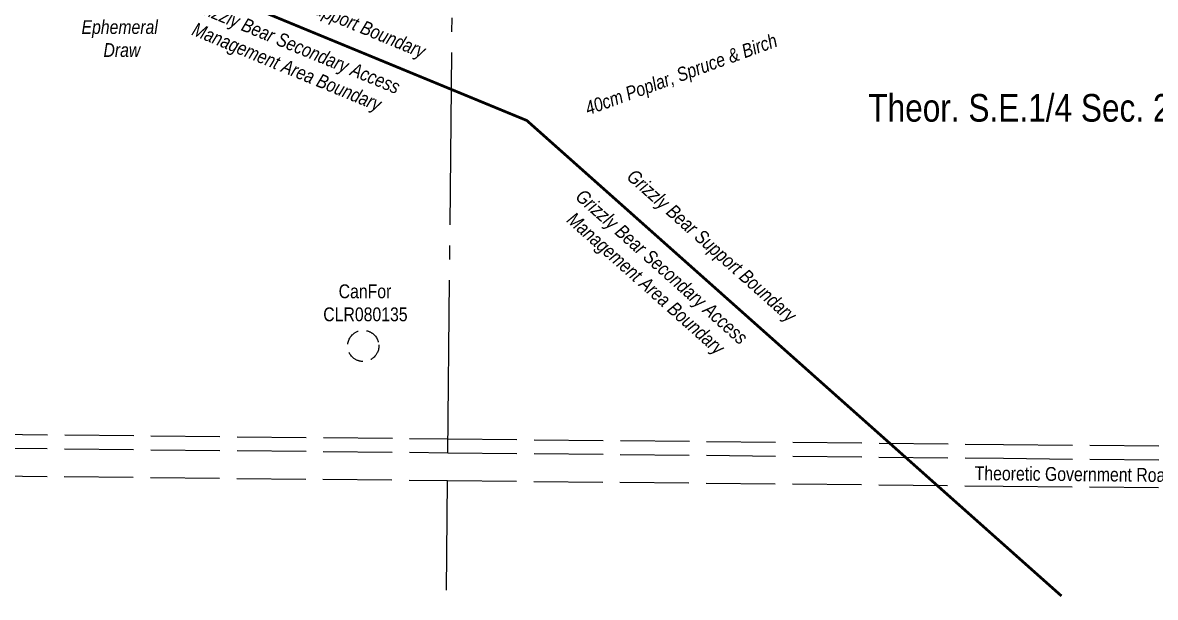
# Model space of a CAD drawing. Extents: x 454192 to 460119, y 6044068 to 6049303.
# Drawn here: x 454790 to 455611, y 6045921 to 6046337 of the extents above; entities that cross this region are included whole.
import ezdxf
from ezdxf.enums import TextEntityAlignment as Align

# ---------------------------------------------------------------- set-up
doc = ezdxf.new("R2010")
doc.units = 0
doc.header["$LTSCALE"] = 5
for name, pattern in [('0', [1, 1, 0]), ('DASHDOT2', [12.7, 6.35, -3.175, 0, -3.175]), ('foc-ACCESSROAD', [3.75, 2.5, -1.25]), ('foc-QUARTERLINE', [33, 25, -3, 2, -3]), ('foc-UNSURVEYED', [12.5, 10, -2.5])]:
    doc.linetypes.add(name, pattern=pattern)
for name, color, linetype in [('AS-WILDLIFE', 131, 'DASHDOT2'), ('C-SYMBOL', 7, 'Continuous'), ('F-WS', 190, 'foc-ACCESSROAD'), ('L-QSEC', 8, 'foc-QUARTERLINE'), ('L-ROAD-T', 7, 'Continuous'), ('L-USEC', 7, 'foc-UNSURVEYED'), ('T-BUSH-T', 110, 'Continuous'), ('T-WATER-T', 170, 'Continuous')]:
    doc.layers.add(name, color=color, linetype=linetype)
doc.layers.add('F-WS-T', color=190, linetype='Continuous', lineweight=9)
doc.styles.add('175L', font='ARIALN.TTF', dxfattribs={"height": 20})
doc.styles.add('80', font='ARIALN.TTF', dxfattribs={"height": 10})
doc.styles.add('80CG', font='ARIALN.TTF', dxfattribs={"height": 10})
doc.styles.add('80L', font='ARIALN.TTF', dxfattribs={"height": 10})
doc.styles.add('80LS', font='ARIALNI.TTF', dxfattribs={"height": 10})

msp = doc.modelspace()

# ---------------------------------------------------------------- linework, layer by layer
at = {"layer": 'AS-WILDLIFE', "const_width": 2, "flags": 128}
msp.add_lwpolyline([(454198.659, 6046660.262), (455155.155, 6046266.41), (455542.666, 6045921.956)], dxfattribs=at)
at = {"layer": 'F-WS', "flags": 128}
msp.add_lwpolyline([(455047.866, 6046103.764), (455047.88, 6046102.805), (455047.813, 6046101.823), (455047.698, 6046101.043), (455047.545, 6046100.346), (455047.326, 6046099.589), (455047.111, 6046098.987), (455046.871, 6046098.421), (455046.566, 6046097.802), (455046.314, 6046097.35), (455046.013, 6046096.871), (455045.718, 6046096.446), (455045.45, 6046096.094), (455045.037, 6046095.605), (455044.494, 6046095.035), (455044.063, 6046094.632), (455043.763, 6046094.375), (455043.454, 6046094.131), (455043.116, 6046093.884), (455042.708, 6046093.609), (455042.288, 6046093.351), (455041.879, 6046093.123), (455041.372, 6046092.873), (455040.899, 6046092.664), (455040.508, 6046092.512), (455040.044, 6046092.351), (455039.571, 6046092.212), (455039.118, 6046092.097), (455038.732, 6046092.016), (455038.246, 6046091.934), (455037.685, 6046091.866), (455037.267, 6046091.833), (455036.8, 6046091.816), (455036.308, 6046091.818), (455035.889, 6046091.836), (455035.497, 6046091.868), (455035.105, 6046091.913), (455034.643, 6046091.985), (455034.232, 6046092.065), (455033.897, 6046092.143), (455033.563, 6046092.23), (455033.186, 6046092.343), (455032.813, 6046092.469), (455032.33, 6046092.654), (455031.811, 6046092.881), (455031.457, 6046093.055), (455031.11, 6046093.24), (455030.665, 6046093.503), (455030.19, 6046093.812), (455029.87, 6046094.041), (455029.558, 6046094.282), (455029.255, 6046094.533), (455028.96, 6046094.795), (455028.537, 6046095.207), (455028.006, 6046095.79), (455027.575, 6046096.327), (455027.287, 6046096.726), (455026.968, 6046097.223), (455026.582, 6046097.91), (455026.244, 6046098.621), (455025.981, 6046099.285), (455025.748, 6046100.012), (455025.579, 6046100.679), (455025.447, 6046101.406), (455025.343, 6046102.336), (455025.317, 6046103.024), (455025.328, 6046103.615), (455025.382, 6046104.302), (455025.488, 6046105.058), (455025.635, 6046105.757), (455025.847, 6046106.515), (455026.121, 6046107.28), (455026.458, 6046108.045), (455026.792, 6046108.677), (455027.247, 6046109.408), (455027.663, 6046109.988), (455028.052, 6046110.465), (455028.57, 6046111.026), (455028.995, 6046111.436), (455029.29, 6046111.697), (455029.595, 6046111.946), (455030.048, 6046112.286), (455030.475, 6046112.577), (455030.809, 6046112.785), (455031.303, 6046113.062), (455031.765, 6046113.296), (455032.283, 6046113.525), (455032.764, 6046113.712), (455033.16, 6046113.848), (455033.561, 6046113.968), (455033.895, 6046114.055), (455034.23, 6046114.134), (455034.641, 6046114.213), (455035.152, 6046114.291), (455035.642, 6046114.345), (455035.986, 6046114.369), (455036.33, 6046114.382), (455036.749, 6046114.384), (455037.266, 6046114.365), (455037.83, 6046114.317), (455038.294, 6046114.257), (455038.633, 6046114.201), (455039.044, 6046114.118), (455039.45, 6046114.02), (455039.783, 6046113.928), (455040.112, 6046113.826), (455040.484, 6046113.697), (455040.851, 6046113.555), (455041.214, 6046113.4), (455041.57, 6046113.232), (455041.921, 6046113.053), (455042.265, 6046112.861), (455042.602, 6046112.657), (455042.933, 6046112.442), (455043.255, 6046112.216), (455043.569, 6046111.978), (455044.004, 6046111.617), (455044.423, 6046111.235), (455044.871, 6046110.778), (455045.386, 6046110.182), (455045.859, 6046109.552), (455046.274, 6046108.913), (455046.655, 6046108.222), (455046.961, 6046107.578), (455047.214, 6046106.937), (455047.435, 6046106.258), (455047.628, 6046105.494), (455047.782, 6046104.622), (455047.866, 6046103.764)], close=True, dxfattribs=at)
at = {"layer": 'L-QSEC', "flags": 128}
for points in [[(455097.907, 6046025.737), (455105.451, 6046790.437)], [(455096.926, 6045926.202), (455097.709, 6046005.621)]]:
    msp.add_lwpolyline(points, dxfattribs=at)
at = {"layer": 'L-USEC'}
for points in [[(454292.466, 6046043.929), (454695.24, 6046039.862), (455098.014, 6046035.795)], [(455098.014, 6046035.795), (455500.786, 6046031.729), (455903.559, 6046027.663)], [(454292.363, 6046033.871), (454695.138, 6046029.804), (455097.912, 6046025.737)], [(455097.912, 6046025.737), (455500.685, 6046021.671), (455903.457, 6046017.605)], [(454292.161, 6046013.755), (454694.935, 6046009.688), (455097.709, 6046005.621)], [(455097.709, 6046005.621), (455500.482, 6046001.556), (455903.254, 6045997.49)]]:
    msp.add_lwpolyline(points, dxfattribs=at)

# ---------------------------------------------------------------- texts
at = {"layer": 'AS-WILDLIFE', "char_height": 10.00509, "attachment_point": 1, "style": '80'}
for s, width, insert, rotation in [('\\pi0.60624;{\\fArial Narrow|b0|i1|c0|p34;Grizzly Bear Support Boundary}', 158.79606, (454936.187, 6046380.973), 337.61988), ('\\pi0.60624;{\\fArial Narrow|b0|i1|c0|p34;Grizzly Bear Secondary Access \\P\\pi6.9601;Management Area Boundary}', 160.61144, (454915.363, 6046355.982), 337.61988), ('\\pi0.60624;{\\fArial Narrow|b0|i1|c0|p34;Grizzly Bear Support Boundary}', 158.79606, (455233.082, 6046232.422), 318.366436), ('\\pi0.60624;{\\fArial Narrow|b0|i1|c0|p34;Grizzly Bear Secondary Access \\P\\pi6.9601;Management Area Boundary}', 160.61144, (455195.916, 6046217.92), 318.366436)]:
    msp.add_mtext_dynamic_manual_height_columns(s, width=width, gutter_width=50, heights=[0], dxfattribs=dict(at, insert=insert, rotation=rotation))
at = {"layer": 'C-SYMBOL', "color": 3, "style": '175L'}
msp.add_text('Theor. S.E.1/4 Sec. 27-64-25-W.5M.', height=20, dxfattribs=at).set_placement((455588.567, 6046259.589), align=Align.BOTTOM_CENTER)
at = {"layer": 'F-WS-T', "insert": (454959.738, 6046147.65), "char_height": 10, "attachment_point": 1, "style": '80L'}
msp.add_mtext_dynamic_manual_height_columns('\\pi59.047;CanFor\\P\\pi47.895;CLR080135', width=155.89819, gutter_width=50, heights=[0], dxfattribs=at)
at = {"layer": 'L-ROAD-T', "style": '80L'}
msp.add_text('Theoretic Government Road Allowance', height=10, rotation=359.421599, dxfattribs=at).set_placement((455579.756, 6046009.897), align=Align.MIDDLE_CENTER)
at = {"layer": 'T-BUSH-T', "insert": (455265.245, 6046304.613), "char_height": 9.98763, "width": 142.46841, "attachment_point": 2, "rotation": 20.005425, "style": '80LS'}
msp.add_mtext('40cm Poplar, Spruce & Birch', dxfattribs=at)

# ---------------------------------------------------------------- next in the draw order: texts
at = {"layer": 'T-WATER-T', "linetype": '0', "insert": (454860.077, 6046325.706), "char_height": 9.98763, "width": 55.91067, "attachment_point": 5, "rotation": 0.005425, "style": '80CG', "bg_fill": 2}
msp.add_mtext('\\A1;{\\fArial Narrow|b0|i1|c0|p34;Ephemeral\\P Draw}', dxfattribs=at)

doc.saveas('drawing.dxf')
